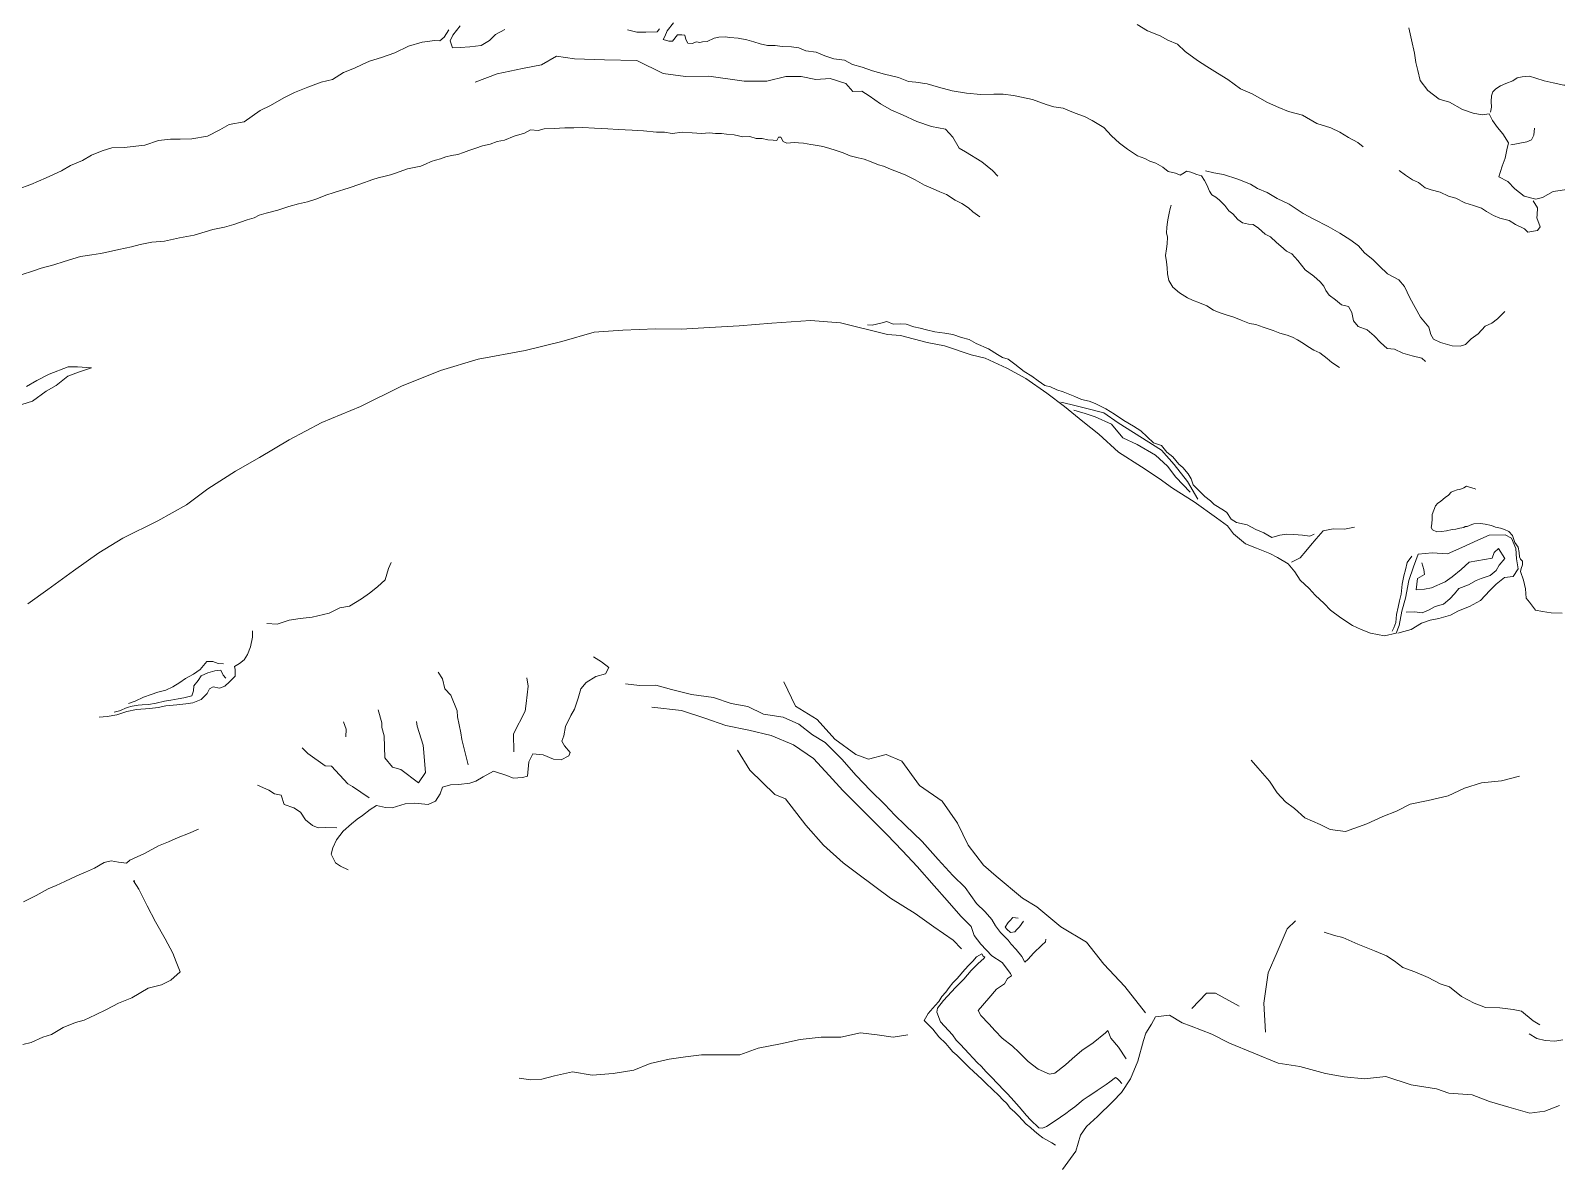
# Model space of a CAD drawing. Extents: x 683321 to 688873, y 7661944 to 7668387.
# Drawn here: x 686147.1 to 686492.7, y 7667684.5 to 7667942.6 of the extents above; entities that cross this region are included whole.
import ezdxf

# ---------------------------------------------------------------- set-up
doc = ezdxf.new("R2010")
doc.units = 0
doc.header["$MEASUREMENT"] = 0
doc.layers.add('01 CRESTA_Line', color=3, linetype='Continuous', lineweight=20)

msp = doc.modelspace()

# ---------------------------------------------------------------- linework, layer by layer
at = {"layer": '01 CRESTA_Line'}
for points in [[(686244.44, 7667943.62, 4279.89), (686242.8, 7667941.53, 4280.01), (686242.15, 7667940.21, 4280.1), (686242.67, 7667938.64, 4279.94), (686244.46, 7667938.75, 4279.63), (686246.64, 7667938.84, 4279.7), (686249.21, 7667939.14, 4279.8), (686251.08, 7667940.28, 4280.13), (686252.41, 7667941.67, 4280.47), (686254.53, 7667942.8, 4280.88)], [(686292.72, 7667944.3, 4279.5), (686291.34, 7667942.51, 4279.61), (686290.79, 7667941.25, 4279.71), (686290.37, 7667940.56, 4279.78), (686291.68, 7667940.18, 4279.6), (686292.51, 7667940.13, 4279.52), (686293.62, 7667941.56, 4279.39), (686294.64, 7667941.61, 4279.44), (686295.3, 7667941.54, 4279.35), (686295.54, 7667940.55, 4279.41), (686296.01, 7667939.67, 4279.4), (686296.96, 7667939.59, 4279.35), (686297.93, 7667940.03, 4279.43), (686298.67, 7667939.87, 4279.33), (686299.34, 7667940.03, 4279.58), (686300.36, 7667940.06, 4279.9), (686301.95, 7667940.82, 4280.18), (686303.04, 7667941.06, 4280.3), (686304.47, 7667941.15, 4280.43), (686305.49, 7667941, 4280.37), (686307.41, 7667940.82, 4280.21), (686309.32, 7667940.47, 4280.27), (686310.9, 7667940.03, 4280.29), (686312.34, 7667939.56, 4280.22), (686314.04, 7667939.18, 4280.44), (686315.76, 7667939.16, 4280.19), (686317.39, 7667938.97, 4280.28), (686319.46, 7667938.85, 4280.14), (686321.13, 7667938.67, 4280.07), (686322.73, 7667937.96, 4279.99), (686325.03, 7667937.66, 4279.96), (686327.02, 7667936.82, 4280.06), (686329.08, 7667936.17, 4280.16), (686331.44, 7667935.85, 4280.05), (686333.25, 7667934.87, 4280.42), (686335.48, 7667934.25, 4280.29), (686337.82, 7667933.45, 4280.4), (686340.56, 7667932.71, 4280.48), (686343.67, 7667931.91, 4280.46), (686346, 7667930.98, 4280.78), (686347.65, 7667930.84, 4280.75), (686350.18, 7667930.46, 4280.71), (686352.77, 7667929.76, 4280.63), (686355.89, 7667928.91, 4280.78), (686359.1, 7667928.34, 4280.75), (686362.31, 7667928.08, 4280.87), (686365.28, 7667928.12, 4280.73), (686367.42, 7667928.18, 4280.56), (686369.76, 7667927.86, 4280.68), (686371.55, 7667927.47, 4280.67), (686374.07, 7667926.94, 4280.68), (686377.17, 7667925.84, 4280.91), (686378.85, 7667925.31, 4280.79), (686380.97, 7667925, 4281), (686383.31, 7667924, 4281.1), (686385.94, 7667923.03, 4281.22), (686387.54, 7667922.2, 4281.08), (686390.21, 7667920.62, 4281.08), (686391.95, 7667918.73, 4281.04), (686393.72, 7667917.01, 4280.69), (686395.55, 7667915.69, 4280.66), (686397.82, 7667914.15, 4280.46), (686399.49, 7667913.58, 4280.46), (686400.6, 7667912.98, 4280.43), (686402, 7667912.48, 4280.53), (686403.59, 7667911.59, 4280.81), (686404.76, 7667910.65, 4280.92), (686406.41, 7667910.23, 4280.75), (686407.47, 7667909.78, 4280.57), (686408.38, 7667910.36, 4280.64), (686408.96, 7667910.69, 4280.87), (686409.9, 7667910.49, 4280.9), (686411.27, 7667909.96, 4280.77), (686412.34, 7667909.62, 4280.73), (686413.03, 7667908.59, 4280.84), (686413.54, 7667907.6, 4280.72), (686414.11, 7667906.14, 4280.76), (686414.7, 7667905.34, 4280.76), (686415.6, 7667904.78, 4280.75), (686416.42, 7667904.11, 4280.54), (686417.61, 7667902.9, 4280.48), (686418.51, 7667901.72, 4280.56), (686419.44, 7667901.04, 4280.65), (686420.54, 7667899.76, 4280.88), (686421.62, 7667898.97, 4280.84), (686422.96, 7667898.7, 4280.95), (686424.02, 7667898.59, 4280.98), (686425.21, 7667897.79, 4280.77), (686426.72, 7667896.4, 4280.69), (686427.94, 7667895.8, 4280.48), (686429.31, 7667894.55, 4280.98), (686430.29, 7667893.7, 4281), (686431.56, 7667892.57, 4281.28), (686432.82, 7667891.94, 4281.38), (686434.14, 7667890.44, 4281.44), (686435.78, 7667888.38, 4281.57), (686437.75, 7667886.89, 4281.49), (686439.2, 7667885.61, 4281.18), (686440.05, 7667884.62, 4280.58), (686440.51, 7667883.66, 4280.04), (686441.27, 7667882.62, 4280.01), (686442.71, 7667881.54, 4280.12), (686444.04, 7667880.38, 4280.06), (686445.6, 7667880.07, 4280.36), (686446.41, 7667878.65, 4280.15), (686446.77, 7667876.82, 4280.02), (686447.82, 7667875.53, 4279.35), (686449.81, 7667874.77, 4279.45), (686451.41, 7667873.43, 4278.99), (686452.83, 7667871.91, 4279.08), (686454.36, 7667870.56, 4278.66), (686456.04, 7667870.38, 4278.24), (686457.92, 7667869.46, 4278.33), (686460.03, 7667868.83, 4278.3), (686462.19, 7667868.34, 4278.33), (686463.03, 7667867.59, 4279.09)], [(686397.77, 7667943.91, 4283.07), (686400.11, 7667942.5, 4283.02), (686402.93, 7667941.39, 4282.97), (686404.72, 7667940.36, 4283.35), (686406.86, 7667939.45, 4283.31), (686408.65, 7667937.79, 4283.23), (686411.39, 7667935.76, 4283.02), (686413.56, 7667934.43, 4282.85), (686415.97, 7667932.9, 4282.92), (686418.32, 7667931.49, 4282.74), (686421.14, 7667929.35, 4282.95), (686423.8, 7667928.19, 4282.73), (686427.3, 7667926.24, 4282.76), (686429.83, 7667925.09, 4282.76), (686432.05, 7667924.2, 4282.49), (686435.17, 7667923.42, 4282.53), (686438.47, 7667921.52, 4282.61), (686441.61, 7667920.52, 4282.52), (686443.68, 7667919.56, 4282.79), (686445.6, 7667918.31, 4282.51), (686447.74, 7667917.18, 4282.36), (686448.96, 7667916.18, 4282.37)], [(686144.21, 7667906.64, 4280.73), (686147.18, 7667907.66, 4280.73), (686150.69, 7667909.2, 4280.94), (686154.13, 7667910.78, 4280.63), (686156.18, 7667911.98, 4280.89), (686158.86, 7667913.14, 4280.94), (686160.94, 7667914.29, 4280.66), (686163.31, 7667915.28, 4280.63), (686165.56, 7667916.02, 4280.34), (686168.29, 7667916.05, 4279.99), (686173.01, 7667916.62, 4280.39), (686176.13, 7667917.68, 4280.66), (686178.82, 7667917.94, 4280.48), (686181, 7667917.98, 4280.22), (686183.66, 7667918, 4280.42), (686187.22, 7667918.65, 4280.26), (686190.01, 7667920.08, 4280.83), (686192.13, 7667921.24, 4280.6), (686195.5, 7667921.87, 4280.47), (686199.09, 7667924.41, 4280.33), (686201.46, 7667925.57, 4280.23), (686204.52, 7667927.3, 4280.2), (686206.89, 7667928.53, 4280.53), (686209.9, 7667929.74, 4280.64), (686212.96, 7667930.83, 4281.09), (686215.48, 7667931.44, 4281.26), (686218, 7667933.04, 4280.95), (686220.47, 7667934.01, 4280.99), (686222.24, 7667934.88, 4280.93), (686223.87, 7667935.6, 4281.03), (686226.64, 7667936.42, 4281.18), (686229.65, 7667937.48, 4281.21), (686232.76, 7667939.02, 4281.2), (686235.83, 7667939.94, 4281.4), (686238.65, 7667940.28, 4281.35), (686239.79, 7667940.2, 4281.1), (686240.78, 7667941.04, 4280.98), (686241.86, 7667942.75, 4280.99)], [(686282.31, 7667942.74, 4280.86), (686284.42, 7667942.22, 4280.81), (686286.51, 7667942.19, 4280.62), (686289.02, 7667942.29, 4280.49), (686289.6, 7667942.97, 4280.57)], [(686495.61, 7667906.59, 4284.7), (686491.97, 7667906.06, 4284.94), (686489.55, 7667904.77, 4284.81), (686488.03, 7667904.38, 4285.33), (686485.37, 7667905.03, 4285.34), (686483.31, 7667906.68, 4285.41), (686481.71, 7667908.35, 4285.53), (686479.66, 7667909.44, 4285.55), (686480.4, 7667911.84, 4286.1), (686481.08, 7667913.65, 4287.01), (686481.46, 7667915.55, 4288.01), (686481.88, 7667917.14, 4288.92), (686480.56, 7667919.14, 4289), (686479.4, 7667920.59, 4288.73), (686478.27, 7667922.2, 4288.87), (686477.5, 7667923.66, 4288.85), (686475.92, 7667923.48, 4287.96), (686473.86, 7667923.84, 4287.12), (686471.46, 7667924.66, 4285.91), (686468.46, 7667926.32, 4285.29), (686466.13, 7667927.05, 4284.85), (686463.55, 7667928.97, 4284.66), (686461.86, 7667931.22, 4284.65), (686461.35, 7667933.52, 4284.61), (686460.86, 7667935.3, 4284.56), (686460.57, 7667937.47, 4284.57), (686459.91, 7667940.48, 4284.49), (686459.28, 7667943.17, 4284.57)], [(686366.16, 7667909.56, 4268.82), (686364.97, 7667910.89, 4269.36), (686362.55, 7667912.83, 4270.3), (686358.89, 7667915.05, 4271.59), (686357.45, 7667915.94, 4271.84), (686356.04, 7667918.41, 4273.3), (686354.37, 7667920.18, 4274.27), (686351.16, 7667920.85, 4274.09), (686347.85, 7667921.96, 4273.95), (686344.62, 7667923.43, 4274.61), (686342.11, 7667924.54, 4275.17), (686339.66, 7667925.99, 4275.57), (686337.09, 7667927.79, 4276.17), (686335.4, 7667928.86, 4276.34), (686333.36, 7667928.73, 4275.87), (686331.77, 7667930.56, 4276.1), (686328.2, 7667931.7, 4276.29), (686324.99, 7667931.49, 4275.87), (686321.64, 7667932.17, 4275.64), (686318.16, 7667932.18, 4275.53), (686313.89, 7667931.1, 4273.94), (686308.77, 7667931.13, 4273.13), (686300.75, 7667932.26, 4274.07), (686295.44, 7667932.12, 4273.96), (686290.37, 7667932.85, 4273.83), (686284.41, 7667935.74, 4275.88), (686277.13, 7667935.9, 4276.19), (686270.32, 7667936.18, 4276.12), (686266.28, 7667936.72, 4275.92), (686262.82, 7667934.82, 4274.61), (686258.51, 7667933.96, 4273.94), (686252.77, 7667932.74, 4274.57), (686247.85, 7667930.87, 4273.85)], [(686501.21, 7667927.46, 4287.07), (686500.24, 7667927.72, 4287.24), (686498.38, 7667928.47, 4287.4), (686497.62, 7667929.18, 4287.5), (686496.18, 7667930.18, 4288.31), (686494.41, 7667930.18, 4288.37), (686491.96, 7667930.68, 4288.5), (686489.9, 7667931.15, 4288.44), (686488.03, 7667931.79, 4288.16), (686486.63, 7667932.26, 4287.8), (686484.94, 7667932.11, 4287.97), (686483.81, 7667931.81, 4287.94), (686482.82, 7667931.17, 4288.02), (686481.22, 7667930.57, 4288.11), (686480.02, 7667930.05, 4288.18), (686478.96, 7667929.34, 4288.38), (686478.33, 7667928.64, 4288.51), (686478.04, 7667927.77, 4288.69), (686477.92, 7667926.45, 4288.86), (686478.02, 7667925.23, 4288.98), (686477.81, 7667924.05, 4288.98)], [(686145.25, 7667887.29, 4270.17), (686147.55, 7667888.06, 4270.14), (686149.56, 7667888.74, 4269.96), (686152.39, 7667889.51, 4269.81), (686154.74, 7667890.21, 4269.7), (686158.45, 7667891.36, 4269.48), (686160.98, 7667891.74, 4269.25), (686162.98, 7667892.07, 4269.39), (686164.76, 7667892.43, 4269.49), (686167.15, 7667892.92, 4269.13), (686169.97, 7667893.59, 4269.02), (686171.98, 7667894.11, 4269.13), (686174.59, 7667894.63, 4268.96), (686177.48, 7667894.83, 4268.93), (686180.84, 7667895.61, 4268.93), (686184.2, 7667896.23, 4268.78), (686188.41, 7667897.45, 4268.6), (686191.06, 7667898.03, 4268.49), (686193.2, 7667898.59, 4268.45), (686196.18, 7667899.69, 4268.25), (686197.8, 7667900.12, 4268.51), (686198.91, 7667900.75, 4268.72), (686200.46, 7667901.19, 4268.86), (686203.1, 7667901.89, 4268.84), (686205.63, 7667902.73, 4268.71), (686207.84, 7667903.3, 4268.71), (686209.84, 7667903.79, 4268.76), (686211.97, 7667904.46, 4268.85), (686214, 7667905.27, 4268.72), (686215.9, 7667905.85, 4268.76), (686219.31, 7667906.91, 4268.85), (686221.73, 7667907.73, 4268.78), (686224.64, 7667908.79, 4268.89), (686225.85, 7667909.16, 4268.87), (686227.45, 7667909.56, 4268.6), (686228.65, 7667909.87, 4268.61), (686230.01, 7667910.35, 4268.59), (686231.46, 7667910.85, 4268.43), (686232.47, 7667911.23, 4268.41), (686234.36, 7667911.6, 4268.32), (686235.49, 7667911.87, 4268.39), (686236.54, 7667912.31, 4268.53), (686237.85, 7667912.86, 4268.59), (686238.8, 7667913.16, 4268.65), (686239.96, 7667913.53, 4268.8), (686241.17, 7667913.98, 4268.87), (686242.48, 7667914.25, 4268.88), (686243.89, 7667914.48, 4268.78), (686245.18, 7667914.91, 4268.99), (686246.39, 7667915.4, 4269.05), (686247.97, 7667915.88, 4268.94), (686249.52, 7667916.47, 4268.88), (686251.22, 7667916.8, 4268.82), (686252.81, 7667917.39, 4268.71), (686254.46, 7667917.74, 4268.65), (686256.66, 7667918.62, 4268.6), (686258.97, 7667919.28, 4268.45), (686260.35, 7667920.1, 4268.25), (686262.07, 7667919.91, 4268.37), (686263.44, 7667920.28, 4268.34), (686265.7, 7667920.35, 4268.38), (686268.13, 7667920.5, 4268.51), (686270.15, 7667920.51, 4268.52), (686272.17, 7667920.57, 4268.64), (686274.88, 7667920.41, 4268.6), (686277.87, 7667920.31, 4268.98), (686280.24, 7667920.17, 4269.02), (686283.35, 7667920.01, 4269.27), (686285.93, 7667919.86, 4269.31), (686288.88, 7667919.5, 4269.44), (686290.67, 7667919.53, 4269.37), (686292.41, 7667919.21, 4269.41), (686294.8, 7667919.54, 4269.33), (686296.99, 7667919.41, 4269.28), (686299.07, 7667919.24, 4269.23), (686300.88, 7667919.37, 4269.25), (686302.24, 7667919.27, 4269.23), (686303.65, 7667919.27, 4269.25), (686304.78, 7667919.12, 4269.26), (686306.45, 7667918.95, 4269.23), (686308.45, 7667918.46, 4269.07), (686310.05, 7667918.55, 4269.09), (686311.47, 7667918.08, 4269.01), (686312.83, 7667918.07, 4268.99), (686314.11, 7667917.77, 4268.83), (686315.3, 7667917.73, 4268.77), (686316.16, 7667917.62, 4268.56), (686316.51, 7667918.4, 4268.55), (686317.08, 7667918.39, 4268.43), (686317.59, 7667917.46, 4268.37), (686318.4, 7667917.01, 4268.46), (686320.08, 7667917.16, 4268.55), (686321.08, 7667917.15, 4268.56), (686322.21, 7667917.07, 4268.63), (686323.87, 7667916.74, 4268.71), (686325.32, 7667916.5, 4268.71), (686326.54, 7667916.3, 4268.68), (686327.38, 7667916.1, 4268.67), (686329.13, 7667915.52, 4268.75), (686331.18, 7667914.83, 4268.72), (686332.74, 7667914.21, 4268.81), (686334.58, 7667913.69, 4268.75), (686335.95, 7667913.39, 4268.68), (686337.49, 7667912.85, 4268.61), (686339.19, 7667912.13, 4268.64), (686340.33, 7667911.87, 4268.53), (686341.92, 7667911.14, 4268.34), (686342.88, 7667910.76, 4268.28), (686343.86, 7667910.41, 4268.27), (686345.2, 7667909.85, 4268.35), (686347.46, 7667908.74, 4267.93), (686349.59, 7667907.55, 4267.87), (686351.53, 7667906.71, 4267.84), (686353.05, 7667905.99, 4267.61), (686354.58, 7667905.42, 4267.44), (686356.52, 7667904.14, 4267.23), (686358.02, 7667903.41, 4267.23), (686359.55, 7667902.36, 4267.56), (686360.55, 7667901.52, 4267.4), (686362.11, 7667900.36, 4267.51)], [(686487.72, 7667920.44, 4287.2), (686487.6, 7667918.85, 4287.59), (686487.09, 7667917.81, 4287.84), (686485.98, 7667917.33, 4287.76), (686484.77, 7667917.15, 4288.05), (686483.29, 7667916.85, 4288.58), (686482.35, 7667916.7, 4288.76)], [(686481.02, 7667878.88, 4280.95), (686479.33, 7667877.25, 4280.92), (686478.07, 7667876.25, 4280.98), (686476.56, 7667875.57, 4281.23), (686474.95, 7667873.82, 4281.24), (686473.42, 7667872.68, 4281.23), (686472.08, 7667871.45, 4280.91), (686470.91, 7667871.08, 4280.57), (686469.11, 7667871.13, 4281.15), (686466.43, 7667871.85, 4281.76), (686464.89, 7667872.67, 4281.65), (686464.3, 7667873.68, 4281.9), (686463.82, 7667875.39, 4282.47), (686461.93, 7667877.65, 4282.47), (686460.71, 7667879.82, 4282.86), (686459.54, 7667882.04, 4282.65), (686458.33, 7667884.54, 4283.03), (686457.05, 7667886.06, 4283.24), (686454.47, 7667887.41, 4283.24), (686452.61, 7667889.19, 4283), (686451.21, 7667890.63, 4282.85), (686449.23, 7667892.19, 4282.49), (686447.85, 7667893.82, 4281.43), (686446.18, 7667895.04, 4281.37), (686443.65, 7667896.69, 4281.46), (686441.03, 7667898.13, 4281.67), (686437.74, 7667899.8, 4281.62), (686435.38, 7667901.12, 4281.58), (686432.15, 7667903.23, 4281.51), (686429.44, 7667904.51, 4281.56), (686427.19, 7667905.85, 4281.64), (686425.04, 7667906.8, 4281.56), (686423.46, 7667907.78, 4281.55), (686420.54, 7667908.88, 4281.58), (686417.29, 7667909.92, 4281.29), (686415.09, 7667910.29, 4281.23), (686413.23, 7667910.75, 4281.11)], [(686487.46, 7667903.99, 4285.3), (686488.42, 7667902.36, 4284.95), (686488.35, 7667900.81, 4285.08), (686488.27, 7667900.15, 4284.82), (686489.04, 7667898.07, 4284.2), (686488.43, 7667897.26, 4284.02), (686486.24, 7667896.9, 4284.11), (686485.45, 7667897.63, 4284.14), (686483.47, 7667898.6, 4283.49), (686481.98, 7667899.54, 4283.53), (686479.9, 7667900.02, 4282.93), (686478.48, 7667900.64, 4282.6), (686476.89, 7667901.59, 4281.96), (686475.73, 7667902.31, 4281.97), (686473.91, 7667902.96, 4282.11), (686471.94, 7667903.56, 4281.77), (686469.94, 7667904.61, 4281.96), (686468.27, 7667905.07, 4281.83), (686466.38, 7667905.91, 4281.8), (686464.37, 7667906.45, 4281.84), (686462.95, 7667906.95, 4281.72), (686461.51, 7667908.16, 4281.91), (686460.12, 7667908.72, 4282.04), (686458.5, 7667909.78, 4281.99), (686457.13, 7667910.85, 4281.97)], [(686443.57, 7667866.23, 4274.92), (686441.88, 7667867.32, 4275.19), (686440.79, 7667868.29, 4275.1), (686439.16, 7667869.51, 4275.08), (686437.73, 7667870.18, 4275.34), (686436.44, 7667870.98, 4275.22), (686435.4, 7667871.67, 4275.17), (686434.06, 7667872.45, 4275.12), (686432.93, 7667873.06, 4274.99), (686431.71, 7667873.57, 4275.17), (686430.03, 7667874.01, 4275.19), (686428.57, 7667874.58, 4275), (686426.26, 7667875.38, 4275.15), (686424.61, 7667875.95, 4275.21), (686423.21, 7667876.22, 4275.27), (686421.34, 7667876.93, 4275.04), (686419.67, 7667877.64, 4274.91), (686417.94, 7667878.15, 4274.94), (686416.3, 7667878.66, 4274.79), (686415.05, 7667879.22, 4274.7), (686413.5, 7667880.17, 4274.54), (686411.84, 7667880.88, 4274.39), (686410.27, 7667881.47, 4274.23), (686409.12, 7667882.03, 4273.92), (686407.37, 7667883.15, 4274.18), (686405.85, 7667884.4, 4274.22), (686404.92, 7667885.9, 4274.22), (686404.64, 7667887.47, 4274.39), (686404.57, 7667888.77, 4274.58), (686404.41, 7667890.13, 4274.53), (686404.18, 7667891.61, 4274.57), (686404.43, 7667893.08, 4274.57), (686404.55, 7667894.27, 4274.8), (686404.6, 7667895.73, 4274.85), (686404.37, 7667896.72, 4275.12), (686404.47, 7667897.93, 4275.19), (686404.62, 7667899.24, 4275.61), (686404.79, 7667900.09, 4275.8), (686404.97, 7667901.16, 4275.97), (686405.21, 7667902.26, 4276.22), (686405.48, 7667902.97, 4276.6)], [(686146.49, 7667812.69, 4248.78), (686151.05, 7667815.92, 4248.94), (686156.84, 7667820.15, 4249.88), (686162.61, 7667824.22, 4250.03), (686168.05, 7667827.53, 4250.34), (686175.95, 7667831.51, 4251.21), (686182.44, 7667835.14, 4251.79), (686187.24, 7667838.76, 4252.79), (686193.56, 7667842.75, 4253.7), (686198.99, 7667845.8, 4254.27), (686205.72, 7667849.86, 4254.93), (686213.1, 7667853.72, 4255.49), (686221.88, 7667857.36, 4255.91), (686231.14, 7667862.01, 4257.34), (686239.97, 7667865.55, 4258.22), (686248.5, 7667868.13, 4258.95), (686259.18, 7667870.1, 4259.46), (686267.43, 7667872.14, 4260.2), (686274.77, 7667874.22, 4260.85), (686281.24, 7667874.69, 4261.03), (686288.69, 7667874.96, 4261.87), (686294.48, 7667874.88, 4261.97), (686299.61, 7667875.17, 4262.6), (686307.61, 7667875.66, 4263.37), (686315.02, 7667876.23, 4263.7), (686323.8, 7667876.83, 4264.52), (686330.54, 7667876.36, 4265.37), (686341.22, 7667873.73, 4266.27), (686344.15, 7667873.44, 4266.65), (686350.19, 7667871.92, 4267.25), (686354.12, 7667871.12, 4267.88), (686360.19, 7667869.07, 4268.6), (686363.33, 7667868.3, 4269.28), (686368.2, 7667866.1, 4269.78), (686372.52, 7667863.76, 4270.2), (686377.32, 7667860.38, 4270.6), (686381.31, 7667857.41, 4270.9), (686385.43, 7667854.02, 4270.96), (686389.07, 7667851.1, 4270.69), (686393.5, 7667847.06, 4271.14), (686398.72, 7667843.68, 4271.33), (686402.76, 7667841.05, 4271.71), (686405.79, 7667838.9, 4272.51), (686410.69, 7667835.77, 4273.1), (686415.71, 7667832.19, 4274.39), (686418.21, 7667830.34, 4274.23), (686419.61, 7667828.51, 4274.28), (686422.32, 7667826.27, 4274.41), (686424.78, 7667825.25, 4275), (686427.83, 7667824.06, 4275.32), (686429.57, 7667823.18, 4276.1), (686431.99, 7667821.72, 4276.68), (686433.46, 7667819.92, 4276.88), (686434.65, 7667818, 4276.8), (686436.68, 7667816.11, 4276.93), (686438.09, 7667814.61, 4276.91), (686440.13, 7667812.78, 4276.94), (686441.54, 7667811.27, 4277), (686443.87, 7667809.51, 4276.95), (686446.51, 7667807.77, 4276.89), (686448.5, 7667806.85, 4277.13), (686450.58, 7667806.04, 4277.21), (686453.75, 7667805.42, 4277.09), (686456.39, 7667805.99, 4277.08), (686457.08, 7667807.76, 4277.96), (686457.73, 7667810.99, 4278.74), (686458.5, 7667813.93, 4278.93), (686459.3, 7667817.96, 4279.89), (686460.33, 7667821.08, 4279.85), (686461.39, 7667823.94, 4279.37), (686464.55, 7667824.2, 4279.59), (686468.04, 7667824.01, 4279.75), (686471.31, 7667825.4, 4279.5), (686474.91, 7667827.09, 4278.92), (686477.49, 7667828.24, 4279.9), (686481.13, 7667828.28, 4280.14), (686482.57, 7667827.52, 4280.54), (686483.53, 7667825.22, 4280.71), (686483.68, 7667822.84, 4281.17), (686484.07, 7667820.6, 4281.07), (686482.95, 7667818.88, 4280.29), (686480.97, 7667818.61, 4280.21), (686479.07, 7667817.12, 4279.78), (686477.66, 7667815.72, 4279.47), (686475.48, 7667813.4, 4278.66), (686473, 7667812.04, 4278.6), (686470.56, 7667811.11, 4278.52), (686468.69, 7667810.12, 4278.19), (686466.09, 7667809.35, 4277.85), (686464.12, 7667808.95, 4277.66), (686462.13, 7667808.26, 4277.78), (686459.82, 7667806.89, 4277.54), (686458.12, 7667806.41, 4277.33), (686456.82, 7667806.04, 4277.05)], [(686336.67, 7667875.85, 4265.9), (686337.71, 7667875.82, 4265.94), (686339.69, 7667876.29, 4265.89), (686341.03, 7667876.64, 4266.05), (686342.48, 7667876.03, 4266.29), (686344.13, 7667876.11, 4266.89), (686345.46, 7667876.03, 4267.08), (686347.19, 7667875.42, 4266.99), (686348.58, 7667875.12, 4266.91), (686350.07, 7667874.78, 4267), (686351.96, 7667874.32, 4267.32), (686354.19, 7667874.03, 4267.67), (686355.98, 7667873.68, 4268.04), (686357.98, 7667873.02, 4268.31), (686359.74, 7667872.58, 4268.44), (686361.27, 7667871.68, 4268.98), (686364.09, 7667870.46, 4269.17), (686366.11, 7667869.17, 4269.45), (686367.23, 7667868.52, 4269.72), (686368.55, 7667868.12, 4269.76), (686370.03, 7667867, 4269.87), (686372.14, 7667865.32, 4270.01), (686373.9, 7667864.24, 4270.38), (686375.34, 7667863.23, 4270.43), (686376.82, 7667862.17, 4270.38), (686378.15, 7667861.84, 4270.39), (686379.53, 7667861.14, 4270.5), (686380.97, 7667860.74, 4270.59), (686383.62, 7667859.64, 4271.03), (686385.18, 7667858.96, 4271.25), (686386.88, 7667858.56, 4271.4), (686388.23, 7667858.08, 4271.7), (686390.64, 7667856.86, 4272.46), (686392.62, 7667855.62, 4272.45), (686394.75, 7667854.23, 4272.49), (686396.92, 7667852.9, 4272.75), (686398.61, 7667851.84, 4272.93), (686401.46, 7667849.14, 4273.31), (686403.27, 7667848.57, 4273.18), (686404.45, 7667847.04, 4273.49), (686405.86, 7667845.98, 4273.29), (686407.16, 7667844.32, 4273.44), (686408.07, 7667843.53, 4273.47), (686409.34, 7667842.12, 4273.7), (686410.02, 7667841.03, 4273.74), (686410.42, 7667839.61, 4273.59), (686411.66, 7667838.39, 4273.68), (686413.11, 7667837.01, 4273.6), (686414.34, 7667835.99, 4273.64), (686415.23, 7667835.18, 4273.78), (686417.3, 7667833.88, 4273.74), (686418.08, 7667833.36, 4273.96), (686419.08, 7667831.84, 4274.53), (686420.26, 7667831.11, 4274.42), (686422.69, 7667830.55, 4274.9), (686424.6, 7667829.53, 4275.19), (686426.41, 7667828.79, 4275.67), (686428.23, 7667827.69, 4275.19), (686430.1, 7667828.21, 4276.03), (686431.58, 7667828.47, 4276.6), (686433.24, 7667828.35, 4277.08), (686435.21, 7667828.21, 4277.55), (686436.88, 7667827.98, 4277.61), (686437.82, 7667828.47, 4277.3)], [(686145.14, 7667857.85, 4252.41), (686147.57, 7667858.62, 4253.21), (686150.67, 7667860.85, 4252.96), (686152.96, 7667862.11, 4252.95), (686155.6, 7667864.28, 4253.26), (686157.98, 7667865.13, 4253.69), (686160.91, 7667866.15, 4253.46), (686157.76, 7667866.34, 4253.84), (686155.66, 7667866.35, 4254.09), (686151.36, 7667864.69, 4253.73), (686148.53, 7667863.29, 4253.45), (686146.22, 7667861.94, 4253.23)], [(686411.46, 7667836.37, 4273.66), (686409.16, 7667840.39, 4273.5), (686406.14, 7667844.21, 4273.61), (686403.27, 7667847.46, 4273.65), (686396.93, 7667851.51, 4273.12), (686393.46, 7667853.68, 4272.69), (686390.22, 7667855.95, 4272.22), (686386.37, 7667856.9, 4271.91), (686382.72, 7667857.82, 4271.26), (686380.46, 7667858.34, 4271.14)], [(686409.77, 7667837.94, 4273.76), (686406.51, 7667841.39, 4273.58), (686404.66, 7667843.84, 4273.62), (686401.88, 7667846.36, 4273.6), (686397.79, 7667848.81, 4272.68), (686394.49, 7667850.28, 4272.66), (686391.94, 7667853.37, 4272.31), (686388.22, 7667855.02, 4271.96), (686385.99, 7667855.81, 4271.64), (686383.41, 7667856.55, 4271.33)], [(686474.49, 7667838.65, 4278.14), (686474.06, 7667838.83, 4278.19), (686473.22, 7667839, 4278.28), (686472.38, 7667839.31, 4278.26), (686471.71, 7667838.96, 4278.55), (686470.84, 7667838.57, 4278.58), (686470.22, 7667838.47, 4278.54), (686469.37, 7667838.23, 4278.56), (686468.85, 7667837.96, 4278.55), (686468.23, 7667837.33, 4278.92), (686467.52, 7667836.75, 4278.86), (686467.05, 7667836.41, 4278.75), (686466.43, 7667835.88, 4278.66), (686465.85, 7667835.47, 4278.66), (686465.36, 7667834.84, 4278.7), (686464.96, 7667833.91, 4278.84), (686464.54, 7667832.89, 4279.08), (686464.58, 7667831.91, 4279.2), (686464.48, 7667830.8, 4279.17), (686464.34, 7667829.99, 4278.91), (686464.62, 7667829.43, 4278.73), (686465.59, 7667828.97, 4278.52), (686466.68, 7667829.05, 4278.36), (686467.85, 7667829.23, 4278.34), (686469.1, 7667829.48, 4278.14), (686469.96, 7667829.6, 4278.05), (686470.87, 7667829.81, 4278.02), (686471.73, 7667829.93, 4278.04), (686472.07, 7667830.17, 4278), (686472.48, 7667830.18, 4277.95), (686473.57, 7667830.63, 4278.06), (686474.01, 7667830.81, 4278.06), (686475.5, 7667830.87, 4278.18), (686476.58, 7667830.74, 4278.28), (686478.02, 7667830.43, 4278.87), (686478.9, 7667830.08, 4279.37), (686480.02, 7667829.82, 4279.77), (686480.92, 7667829.53, 4279.96), (686481.9, 7667829.03, 4279.99), (686482.76, 7667828.16, 4280.37), (686483.31, 7667826.6, 4280.67), (686484.02, 7667825.5, 4280.64), (686484.24, 7667824.28, 4280.54), (686484.37, 7667823.35, 4280.82), (686484.59, 7667822.78, 4280.98), (686484.99, 7667822.31, 4281.12), (686485.06, 7667821.53, 4281.12), (686484.72, 7667820.66, 4281.02), (686484.55, 7667820.01, 4280.89), (686485.25, 7667818.01, 4279.63), (686485.72, 7667816.04, 4278.46), (686485.88, 7667813.92, 4277.61), (686486.58, 7667813.06, 4277.23), (686487.97, 7667811.26, 4276.31), (686489.56, 7667810.94, 4276.37), (686491.53, 7667810.65, 4276.47), (686494.03, 7667810.56, 4276.83)], [(686432.72, 7667822.08, 4277.01), (686434.7, 7667823.08, 4277.29), (686435.95, 7667824.61, 4277.6), (686437.04, 7667825.92, 4277.89), (686438.31, 7667827.4, 4278), (686439.9, 7667829.22, 4277.54), (686442.11, 7667829.67, 4277.37), (686444.7, 7667829.59, 4276.97), (686446.96, 7667830.01, 4276.5)], [(686459.98, 7667823.45, 4279.33), (686458.91, 7667822.04, 4279.17), (686458.52, 7667820.38, 4279.15), (686458.14, 7667819.04, 4279.16), (686457.77, 7667817.1, 4278.91), (686457.53, 7667814.89, 4278.78), (686457.15, 7667813.36, 4278.68), (686456.84, 7667811.92, 4278.69), (686456.51, 7667810.25, 4278.63), (686456.37, 7667808.45, 4278.2), (686455.89, 7667807.24, 4277.88), (686455.54, 7667806.45, 4277.48)], [(686458.68, 7667810.78, 4278.61), (686460.6, 7667810.89, 4278.75), (686462.29, 7667810.66, 4278.78), (686463.91, 7667811.29, 4278.91), (686465.27, 7667812.09, 4279.52), (686467.15, 7667812.61, 4279.51), (686468.59, 7667813.77, 4279.57), (686469.62, 7667814.94, 4279.78), (686470.58, 7667816.17, 4280.27), (686472.82, 7667816.95, 4280.71), (686474.5, 7667817.97, 4280.7), (686475.68, 7667818.41, 4280.57), (686477.74, 7667819.07, 4280.43), (686479.07, 7667820.24, 4280.62), (686479.75, 7667821.4, 4281.13), (686481.01, 7667822.96, 4281.35), (686479.57, 7667825.21, 4280.62), (686478.58, 7667824.31, 4280.71), (686478.13, 7667822.99, 4280.92), (686472.93, 7667822.11, 4280.07), (686471.15, 7667820.48, 4280.42), (686469.12, 7667818.79, 4280.22), (686467.54, 7667817.64, 4280.09), (686464.4, 7667816.33, 4279.69), (686462.8, 7667815.98, 4280.11), (686460.93, 7667815.85, 4280.08), (686461.21, 7667818.38, 4280.32), (686462.8, 7667819.29, 4280.3), (686462.69, 7667820.46, 4280.05), (686462.2, 7667821.99, 4279.74)], [(686200.65, 7667808.21, 4231.35), (686202.95, 7667808.09, 4230.99), (686205.68, 7667808.95, 4230.94), (686208.19, 7667809.36, 4230.81), (686210.88, 7667809.64, 4230.85), (686214.75, 7667810.53, 4230.54), (686217.16, 7667811.77, 4230.61), (686219.35, 7667812.14, 4230.42), (686222.04, 7667813.81, 4230.67), (686223.88, 7667815.09, 4231.02), (686225.73, 7667816.5, 4231.17), (686227.42, 7667818.09, 4231.54), (686228.22, 7667820.68, 4232.18), (686228.83, 7667822.04, 4232.67)], [(686162.63, 7667787.03, 4229.15), (686164.47, 7667787.14, 4229.32), (686166.69, 7667787.55, 4229.47), (686168.91, 7667788.28, 4229.37), (686171.12, 7667788.75, 4229.56), (686174.16, 7667788.99, 4229.35), (686176.05, 7667789.16, 4229.29), (686177.74, 7667789.58, 4229.15), (686180.29, 7667789.78, 4229.1), (686182.26, 7667790.03, 4229.26), (686183.9, 7667790.22, 4229.4), (686185.78, 7667790.98, 4229.71), (686187.09, 7667792.37, 4230.25), (686187.67, 7667793.39, 4230.46), (686188.49, 7667793.89, 4230.34), (686189.95, 7667793.6, 4229.77), (686191.16, 7667794.03, 4229.8), (686192.17, 7667795.02, 4229.32), (686193.46, 7667796.26, 4229.39), (686193.49, 7667797.83, 4229.83), (686193.35, 7667798.5, 4230.07), (686194.44, 7667799.13, 4229.73), (686195.52, 7667800.02, 4229.6), (686196.23, 7667801.23, 4229.74), (686196.93, 7667802.96, 4229.93), (686197.39, 7667805.11, 4230.85), (686197.41, 7667806.58, 4231.49)], [(686190.79, 7667799.05, 4229.57), (686189.63, 7667799.17, 4229.64), (686188.39, 7667799.59, 4229.83), (686187.03, 7667799.58, 4229.96), (686185.53, 7667797.78, 4229.78), (686184.02, 7667796.75, 4229.58), (686182.2, 7667795.75, 4229.42), (686180.9, 7667794.85, 4229.31), (686179.37, 7667793.87, 4229.23), (686177.75, 7667793.13, 4229.27), (686175.94, 7667792.65, 4229.23), (686174.43, 7667792.11, 4229.37), (686172.67, 7667791.53, 4229.46), (686170.85, 7667790.65, 4229.51), (686169.27, 7667790.11, 4229.58)], [(686274.61, 7667800.64, 4214.77), (686276.42, 7667799.53, 4215.38), (686278.1, 7667798.27, 4215.25), (686277.36, 7667796.81, 4214.92), (686275.18, 7667796.2, 4214.54), (686272.94, 7667794.84, 4215.11), (686271.75, 7667793.41, 4215.28), (686271.13, 7667791.28, 4214.85), (686270.35, 7667788.82, 4215.48), (686269.46, 7667787.39, 4215.27), (686268.29, 7667784.87, 4215.26), (686267.88, 7667782.79, 4215.31), (686267.47, 7667781.57, 4215.17), (686268.09, 7667780.48, 4214.63), (686269.37, 7667778.99, 4215.55), (686269.04, 7667778.23, 4215.49), (686267.32, 7667777.35, 4215.67), (686265.55, 7667777.49, 4215.45), (686263.21, 7667778.45, 4214.57), (686260.89, 7667778.7, 4213.49), (686259.97, 7667776.88, 4213.88), (686259.65, 7667773.63, 4215.37), (686258.51, 7667773.31, 4215.61), (686256.41, 7667773.21, 4215.57), (686255.01, 7667773.8, 4215.16), (686251.97, 7667774.76, 4213.64), (686249.62, 7667773.48, 4214.48), (686248, 7667772.53, 4215.19), (686246.62, 7667772.05, 4215.5), (686244.1, 7667771.75, 4215.2), (686242.23, 7667771.67, 4214.59), (686240.4, 7667771.14, 4213.82), (686239.93, 7667769.59, 4214.47), (686238.86, 7667767.97, 4214.57), (686237.19, 7667767.23, 4215.15), (686234.17, 7667767.54, 4214.98), (686231.94, 7667767.36, 4214.53), (686229, 7667766.42, 4215.66), (686227.5, 7667766.55, 4215.86), (686225.51, 7667766.96, 4216.4), (686224.06, 7667766.09, 4216.16), (686222.31, 7667764.7, 4215.45), (686221.06, 7667763.87, 4214.94), (686219.82, 7667762.84, 4214.73), (686217.96, 7667761.13, 4214.97), (686216.38, 7667759.21, 4214.91), (686215.58, 7667757.41, 4214.66), (686215.19, 7667755.92, 4213.88), (686216.2, 7667753.98, 4213.42), (686217.32, 7667753.24, 4213.36), (686219.06, 7667752.41, 4212.84)], [(686191.33, 7667795.82, 4229.21), (686190.73, 7667796.53, 4229.32), (686190.25, 7667797.68, 4229.97), (686188.87, 7667797.51, 4229.87), (686187.27, 7667797.02, 4229.72), (686185.77, 7667796.34, 4229.68), (686185.12, 7667795.33, 4229.58), (686184.09, 7667794.12, 4229.21), (686184.06, 7667792.98, 4229.11), (686183.62, 7667791.86, 4229.1), (686181.86, 7667791.4, 4229), (686180.53, 7667791.18, 4229.02), (686178.93, 7667790.84, 4228.86), (686177.44, 7667790.61, 4229.01), (686175.6, 7667790.14, 4229.13), (686173.81, 7667789.88, 4229.29), (686172.41, 7667789.79, 4229.33), (686171.46, 7667789.74, 4229.44), (686170.17, 7667789.52, 4229.48), (686169.04, 7667789.18, 4229.58), (686167.28, 7667788.46, 4229.44), (686166.03, 7667788.15, 4229.48)], [(686246.25, 7667776.17, 4215.21), (686244.79, 7667781.93, 4215.17), (686244.58, 7667783.43, 4215.42), (686243.83, 7667787.09, 4215.26), (686243.71, 7667788.43, 4215.53), (686242.33, 7667791.97, 4215.54), (686240.95, 7667793.44, 4215.3), (686240.46, 7667795.66, 4215.43), (686239.41, 7667797.17, 4215.6)], [(686256.57, 7667779.11, 4215.56), (686256.51, 7667783.19, 4215.43), (686259.15, 7667788.39, 4215.45), (686259.34, 7667790.06, 4215.64), (686259.82, 7667794.04, 4215.69), (686259.52, 7667795.88, 4215.83)], [(686317.75, 7667795, 4210.9), (686320.38, 7667789.5, 4212.83), (686325.25, 7667786.5, 4210.75), (686329.25, 7667782, 4213.16), (686334.06, 7667778.5, 4210.77), (686336.88, 7667777.5, 4211.1), (686340.88, 7667778.5, 4212.02), (686344.44, 7667777, 4214.68), (686348.44, 7667771.5, 4215.12), (686353.62, 7667768, 4213.6), (686357.06, 7667763, 4215.33), (686359.5, 7667758, 4214.94), (686362.94, 7667753.5, 4214.55), (686365.81, 7667751, 4214.86), (686371.75, 7667746, 4215.84), (686375.06, 7667744, 4216.56), (686380.44, 7667739.5, 4217.62), (686386.31, 7667736, 4217.02), (686390.19, 7667731, 4217.71), (686394.94, 7667726, 4218.55), (686399.63, 7667720, 4219.34)], [(686377.06, 7667736.69, 4213.6), (686376.97, 7667736.09, 4213.73), (686376.18, 7667735.32, 4213.61), (686374.3, 7667733.49, 4213.75), (686373.06, 7667732.17, 4213.82), (686372.33, 7667731.5, 4213.76), (686371.61, 7667732.76, 4213.85), (686370.37, 7667734.35, 4213.86), (686369.23, 7667735.54, 4213.85), (686368.52, 7667736.45, 4213.84), (686367.63, 7667737.34, 4213.82), (686366.82, 7667738.24, 4213.8), (686365.67, 7667739.75, 4213.67), (686364.85, 7667741.13, 4213.55), (686363.32, 7667742.87, 4213.47), (686361.37, 7667744.78, 4213.38), (686358.8, 7667748.39, 4213.36), (686356.04, 7667751.11, 4213.2), (686352.67, 7667754.75, 4213.07), (686349.09, 7667758.83, 4212.94), (686345.22, 7667762.55, 4212.81), (686342.85, 7667764.77, 4212.63), (686340.57, 7667767.21, 4212.62), (686337.36, 7667770.4, 4212.56), (686334.12, 7667773.79, 4212.47), (686330.86, 7667777.49, 4212.35), (686327.1, 7667781.24, 4212.48), (686324.22, 7667783, 4212.47), (686321.1, 7667785.39, 4212.53), (686317.57, 7667786.97, 4212.69), (686313.12, 7667787.7, 4212.6), (686309.59, 7667789.42, 4212.53), (686305.79, 7667790.09, 4212.44), (686301.82, 7667791.44, 4212.26), (686296.8, 7667792.13, 4212.24), (686292.27, 7667793.26, 4212.31), (686288.75, 7667794.21, 4212.34), (686285.06, 7667794.2, 4212.18), (686281.87, 7667794.51, 4212.17)], [(686234.51, 7667786.03, 4214.9), (686234.71, 7667784.95, 4214.89), (686236.06, 7667780.65, 4215.16), (686236.14, 7667779.81, 4215.02), (686236.58, 7667774.43, 4215.27), (686235.02, 7667772.15, 4215.28), (686230.99, 7667775.17, 4215.11), (686229.09, 7667775.63, 4214.98), (686227.38, 7667777.76, 4214.57), (686227.19, 7667782.78, 4214.34), (686226.72, 7667784.68, 4215.08), (686226.67, 7667785.74, 4215.1), (686225.87, 7667788.68, 4215.18)], [(686395.27, 7667709.56, 4215.59), (686393.5, 7667712.24, 4215.2), (686391.77, 7667714.3, 4215.01), (686391.13, 7667716, 4214.81), (686390.58, 7667715.47, 4214.93), (686387.8, 7667713.23, 4215.02), (686385.2, 7667711.47, 4215.09), (686383.03, 7667709.58, 4215.13), (686381.5, 7667708.2, 4214.94), (686379.12, 7667706.34, 4215.14), (686377.91, 7667706.13, 4214.99), (686375.34, 7667707.27, 4214.99), (686373.1, 7667708.97, 4214.85), (686370.94, 7667711.08, 4214.78), (686369.51, 7667712.48, 4214.81), (686367.21, 7667714.29, 4214.8), (686365.61, 7667715.96, 4214.72), (686364.17, 7667717.5, 4214.57), (686362.31, 7667719.38, 4214.54), (686361.76, 7667720.52, 4214.57), (686364.18, 7667723.33, 4214.36), (686365.87, 7667725.36, 4214.12), (686367.68, 7667726.6, 4214.03), (686368.41, 7667727.82, 4214.01), (686369.28, 7667728.42, 4213.91), (686369.08, 7667728.9, 4213.83), (686367.2, 7667731.38, 4213.89), (686364.84, 7667732.93, 4213.99), (686362.38, 7667735.56, 4213.92), (686360.81, 7667737.53, 4213.92), (686360.17, 7667739.59, 4213.7), (686357.8, 7667741.92, 4213.62), (686354.73, 7667745.45, 4213.39), (686351.76, 7667748.81, 4213.2), (686347.95, 7667753.16, 4212.98), (686344.61, 7667756.7, 4212.87), (686341.04, 7667760.43, 4212.81), (686337.95, 7667763.5, 4212.68), (686334.59, 7667766.91, 4212.58), (686331.06, 7667770.36, 4212.55), (686327.96, 7667773.81, 4212.46), (686324.42, 7667777.65, 4212.54), (686319.92, 7667780.76, 4212.49), (686314.89, 7667782.86, 4212.63), (686309.77, 7667784.07, 4212.55), (686304.63, 7667785.1, 4212.51), (686299.85, 7667786.79, 4212.32), (686294.53, 7667788.5, 4212.28), (686287.82, 7667789.26, 4212.26)], [(686218.55, 7667782.57, 4214.5), (686218.6, 7667784.25, 4214.89), (686218, 7667785.97, 4215.28)], [(686223.85, 7667768.74, 4214.97), (686220.05, 7667771.28, 4214.88), (686218.96, 7667771.89, 4214.98), (686215.26, 7667775.92, 4214.86), (686213.86, 7667775.95, 4214.81), (686209.92, 7667778.74, 4214.87), (686208.64, 7667780.07, 4215.09)], [(686357.94, 7667734.5, 4212.87), (686356.06, 7667736.5, 4212.97), (686351.69, 7667739.5, 4213.24), (686347.44, 7667742.5, 4213.09), (686341.88, 7667746, 4213.01), (686334.5, 7667751.5, 4212.87), (686331.19, 7667754, 4212.72), (686326.75, 7667758, 4212.64), (686322.69, 7667762.5, 4212.69), (686318.13, 7667768.5, 4212.22), (686315.69, 7667769.5, 4213.56), (686310.06, 7667775, 4213.8), (686307.25, 7667779.5, 4214.07)], [(686423.59, 7667777.24, 4250.86), (686425.1, 7667775.54, 4250.89), (686427.76, 7667772.53, 4250.95), (686429.47, 7667769.87, 4250.89), (686431.35, 7667767.82, 4251.03), (686433.39, 7667766.27, 4250.66), (686435.71, 7667764.15, 4250.84), (686439.23, 7667762.66, 4251.27), (686441.47, 7667761.54, 4250.98), (686444.95, 7667761.08, 4250.87), (686449.74, 7667762.81, 4251.23), (686453.42, 7667764.47, 4251.19), (686456.51, 7667765.73, 4250.83), (686459.56, 7667767.28, 4251.49), (686463.69, 7667768.15, 4251.45), (686468.18, 7667769.14, 4251.87), (686471.88, 7667770.88, 4251.57), (686475.73, 7667772.09, 4251.83), (686480.24, 7667772.57, 4252.01), (686484.35, 7667773.61, 4252)], [(686216.48, 7667761.94, 4214.69), (686214.03, 7667762.01, 4214.47), (686212.25, 7667761.9, 4213.96), (686210.99, 7667762.44, 4214.17), (686209.41, 7667763.74, 4214.45), (686208.23, 7667765.44, 4214.69), (686206.72, 7667766.47, 4214.4), (686204.6, 7667767.18, 4214.65), (686203.87, 7667769.33, 4214.41), (686202.39, 7667769.62, 4214.39), (686201.06, 7667770.44, 4214.7), (686198.54, 7667771.59, 4214.97)], [(686145.54, 7667745.18, 4211.17), (686148.43, 7667746.56, 4211.35), (686151.08, 7667748.11, 4211.21), (686152.91, 7667748.85, 4211.33), (686154.91, 7667749.8, 4211.31), (686157.64, 7667751.05, 4211.29), (686159.56, 7667751.91, 4211.36), (686161.58, 7667752.79, 4211.31), (686163.8, 7667754.03, 4211.12), (686165.39, 7667754.46, 4211.28), (686167.04, 7667754.13, 4210.96), (686168.86, 7667753.94, 4210.8), (686169.64, 7667754.62, 4210.71), (686172.94, 7667756.13, 4210.68), (686176.13, 7667757.87, 4210.52), (686178.36, 7667758.75, 4210.67), (686180.58, 7667759.73, 4210.66), (686182.9, 7667760.64, 4210.78), (686185.13, 7667761.64, 4210.68)], [(686170.72, 7667749.91, 4210.95), (686170.45, 7667749.9, 4211), (686171.61, 7667748.04, 4211.03), (686173.54, 7667744.24, 4211.09), (686175.41, 7667740.6, 4211.13), (686177.6, 7667736.8, 4211.17), (686179.34, 7667733.55, 4211.03), (686180.14, 7667731.53, 4210.95), (686180.99, 7667729.29, 4211.31), (686178.9, 7667727.39, 4211.28), (686176.75, 7667726.37, 4211.14), (686173.76, 7667725.61, 4211.2), (686170.06, 7667723.37, 4211.19), (686167.07, 7667722.18, 4211.06), (686164.36, 7667720.77, 4211.05), (686161.81, 7667719.58, 4211.1), (686159.23, 7667718.35, 4211.01), (686157.29, 7667717.83, 4210.92), (686154.53, 7667716.67, 4210.89), (686151.85, 7667715.07, 4210.85), (686149.89, 7667714.53, 4210.92), (686147.25, 7667713.3, 4210.9), (686145.38, 7667712.82, 4210.89)], [(686372, 7667740.75, 4214.89), (686371.08, 7667739.52, 4214.91), (686370.53, 7667738.85, 4214.85), (686370.05, 7667738.35, 4214.95), (686369.06, 7667738.17, 4215.05), (686368.23, 7667738.98, 4215.08), (686367.84, 7667739.44, 4215.04), (686368.54, 7667740.51, 4215.06), (686368.94, 7667740.86, 4214.9), (686369.61, 7667741.6, 4214.97), (686370.82, 7667741.44, 4214.84)], [(686426.85, 7667715.66, 4231.84), (686426.44, 7667722.18, 4232.05), (686427.43, 7667729.07, 4232.52), (686429.5, 7667733.76, 4232.9), (686431.75, 7667739.04, 4233.3), (686433.62, 7667740.84, 4233.24)], [(686488.98, 7667717.28, 4243.24), (686487.43, 7667718.21, 4243.28), (686484.77, 7667720.35, 4244.2), (686482.92, 7667720.76, 4244.85), (686479.91, 7667721.12, 4243.32), (686476.66, 7667721.19, 4241.93), (686474.09, 7667722.16, 4241.25), (686471.24, 7667723.74, 4240.4), (686468.5, 7667725.91, 4239.08), (686466.39, 7667726.56, 4238.65), (686463.67, 7667728.04, 4238.04), (686460.67, 7667729.29, 4237.21), (686457.96, 7667730.28, 4236.59), (686455.95, 7667731.77, 4236.17), (686454.22, 7667732.95, 4235.64), (686451.54, 7667734.02, 4235.15), (686447.72, 7667735.53, 4234.37), (686444.34, 7667737.04, 4233.8), (686442.46, 7667737.56, 4233.78), (686440.12, 7667738.31, 4233.83)], [(686394.31, 7667703.96, 4218.32), (686393.69, 7667704.65, 4218.22), (686393.2, 7667705.16, 4218.2), (686392.84, 7667705.34, 4218.33), (686391.54, 7667704.4, 4218.3), (686390.75, 7667703.8, 4218.25), (686388.73, 7667702.42, 4218.24), (686387.75, 7667701.76, 4218.25), (686386.66, 7667701.02, 4218.23), (686385.55, 7667700.27, 4218.1), (686383.6, 7667698.7, 4218.1), (686382.55, 7667697.94, 4218.21), (686381.62, 7667697.2, 4218.12), (686380.42, 7667696.34, 4218.07), (686378.26, 7667694.92, 4217.94), (686377.25, 7667694.24, 4217.79), (686376.33, 7667693.85, 4217.61), (686375.47, 7667693.97, 4217.53), (686373.63, 7667695.75, 4217.28), (686372.72, 7667696.75, 4217.21), (686371.84, 7667697.74, 4217.17), (686371.04, 7667698.7, 4217.11), (686369.21, 7667700.74, 4217.09), (686368.31, 7667701.74, 4217.02), (686367.36, 7667702.72, 4216.93), (686366.4, 7667703.73, 4216.89), (686364.43, 7667705.72, 4216.84), (686363.5, 7667706.74, 4216.77), (686362.52, 7667707.81, 4216.76), (686361.51, 7667708.75, 4216.75), (686360.59, 7667709.73, 4216.75), (686359.66, 7667710.79, 4216.66), (686357.74, 7667712.86, 4216.58), (686356.79, 7667713.85, 4216.46), (686355.91, 7667714.99, 4216.38), (686354.11, 7667716.98, 4216.24), (686353.22, 7667717.94, 4216.13), (686352.38, 7667720.16, 4215.87), (686352.52, 7667721.07, 4215.83), (686353.92, 7667722.82, 4215.75), (686354.81, 7667723.78, 4215.76), (686355.69, 7667724.74, 4215.7), (686356.59, 7667725.76, 4215.66), (686358.5, 7667727.66, 4215.55), (686359.36, 7667728.63, 4215.54), (686360.17, 7667729.59, 4215.56), (686361.78, 7667731.19, 4215.45), (686363.05, 7667732.31, 4215.46), (686363.23, 7667732.62, 4215.46), (686362.88, 7667732.82, 4215.51), (686362.56, 7667733.38, 4215.52), (686361.4, 7667732.67, 4215.47), (686360.5, 7667731.68, 4215.56), (686359.6, 7667730.77, 4215.6), (686358.71, 7667729.83, 4215.62), (686356.95, 7667727.76, 4215.6), (686356.04, 7667726.8, 4215.64), (686355.19, 7667725.73, 4215.71), (686354.39, 7667724.67, 4215.7), (686353.52, 7667723.68, 4215.75), (686352.82, 7667722.58, 4215.76), (686352.01, 7667721.67, 4215.77), (686350.4, 7667719.87, 4216.01), (686349.51, 7667718.27, 4216.05), (686351.47, 7667716.3, 4216.1), (686352.84, 7667714.58, 4216.26), (686354.39, 7667713.06, 4216.42), (686355.15, 7667712.17, 4216.43), (686356.04, 7667711.2, 4216.56), (686356.92, 7667710.41, 4216.59), (686357.82, 7667709.53, 4216.66), (686359.71, 7667707.65, 4216.71), (686360.69, 7667706.71, 4216.71), (686362.58, 7667704.96, 4216.79), (686363.57, 7667703.96, 4216.85), (686366.45, 7667701.25, 4216.98), (686367.32, 7667700.33, 4216.93), (686368.22, 7667699.44, 4217.02), (686368.98, 7667698.43, 4217.11), (686369.95, 7667697.56, 4217.17), (686370.9, 7667696.64, 4217.21), (686372.6, 7667694.81, 4217.34), (686373.56, 7667694.03, 4217.38), (686374.49, 7667693.23, 4217.48), (686375.44, 7667692.47, 4217.58), (686376.42, 7667691.7, 4217.64), (686378.4, 7667690.53, 4217.78), (686379.27, 7667690.01, 4217.79)], [(686410.12, 7667721, 4224.39), (686413.44, 7667724.5, 4224.77), (686415.5, 7667724.5, 4225.22), (686420.88, 7667721.5, 4225.54)], [(686493.39, 7667699.04, 4230.43), (686490.05, 7667697.7, 4230.44), (686486.65, 7667697.24, 4230.45), (686481.93, 7667698.6, 4230.51), (686477.59, 7667699.93, 4230.54), (686473.62, 7667701.42, 4230.58), (686468.35, 7667701.82, 4230.63), (686465.57, 7667702.82, 4230.69), (686459.78, 7667703.72, 4230.91), (686454.07, 7667705.57, 4231.02), (686449.21, 7667705.05, 4231.12), (686444.64, 7667705.5, 4231.06), (686440.42, 7667706.28, 4231.08), (686434.63, 7667707.83, 4231.18), (686429.68, 7667708.62, 4231.35), (686418.67, 7667713.11, 4226.63), (686414.7, 7667715.17, 4226.02), (686409.95, 7667717.02, 4225.9), (686407.98, 7667717.73, 4224.79), (686405.06, 7667719.46, 4223.64), (686401.88, 7667719.08, 4223.38), (686401.03, 7667717.45, 4222.83), (686399.72, 7667715.38, 4222.22), (686399.17, 7667713.72, 4221.98), (686397.9, 7667709.04, 4220.82), (686396.23, 7667705.09, 4220.49), (686394.19, 7667701.92, 4220.29), (686392.25, 7667699.89, 4219.86), (686388.79, 7667696.52, 4219.74), (686386.28, 7667694.24, 4219.57), (686384.92, 7667692.29, 4219.07), (686383.9, 7667688.65, 4218.09), (686380.83, 7667684.51, 4217.83)], [(686257.81, 7667705.2, 4212.95), (686260.41, 7667704.79, 4213.53), (686262.91, 7667704.99, 4213.91), (686265.79, 7667705.71, 4214.2), (686269.89, 7667706.66, 4214.56), (686274.33, 7667705.88, 4214.71), (686279.05, 7667706.23, 4214.74), (686283.75, 7667707, 4214.72), (686287.44, 7667708.5, 4214.87), (686291.75, 7667709.5, 4214.77), (686295.44, 7667710, 4214.93), (686299.06, 7667710.5, 4215.1), (686303.06, 7667710.5, 4215.13), (686307.75, 7667710.5, 4215.31), (686311.88, 7667712, 4215.27), (686317, 7667713, 4215.46), (686321.44, 7667714, 4215.58), (686326.19, 7667714.5, 4215.74), (686330.62, 7667714.5, 4215.71), (686335.12, 7667715.5, 4215.68), (686338.88, 7667715, 4215.82), (686342.5, 7667714.5, 4215.85), (686345.81, 7667715, 4216.04)], [(686494.18, 7667713.9, 4240.15), (686492.36, 7667713.61, 4239.96), (686490.19, 7667713.71, 4239.86), (686488.27, 7667714.19, 4239.65), (686486.53, 7667715.25, 4239.83)]]:
    msp.add_polyline3d(points, dxfattribs=at)

doc.saveas('drawing.dxf')
